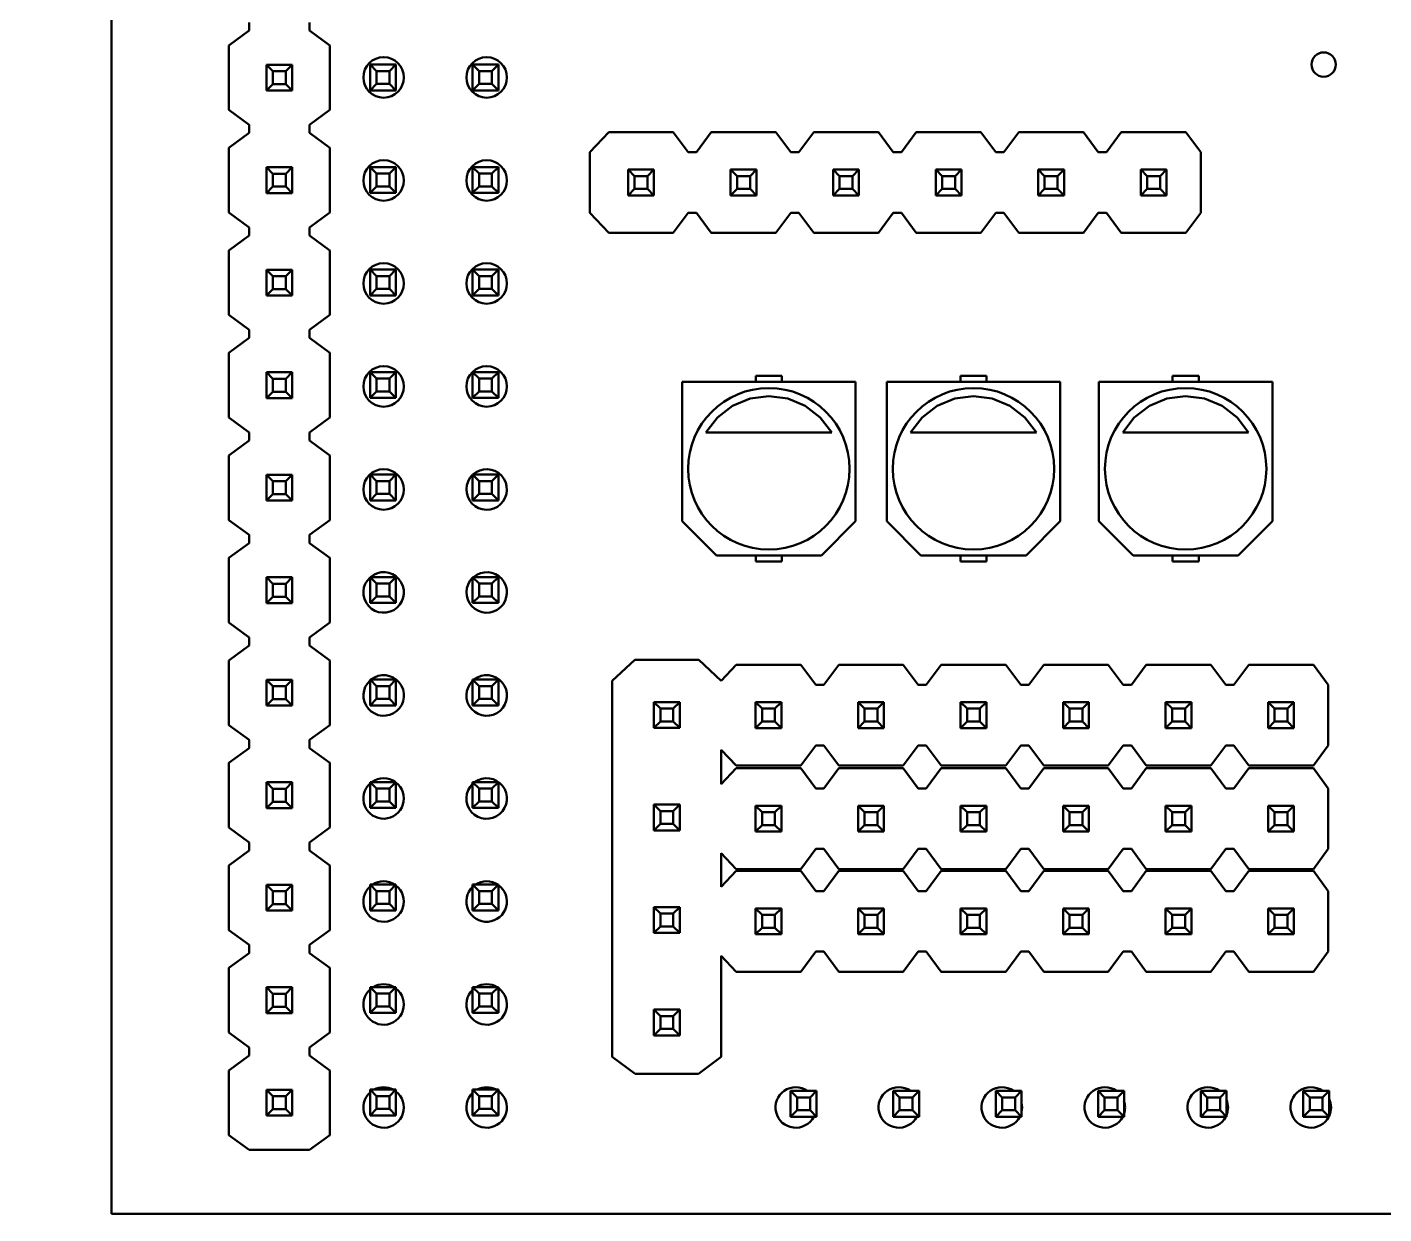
# Model space of a CAD drawing. Header units: millimetres. Extents: x 0 to 2625, y 0 to 1856.
# Drawn here: x 668.25 to 701.87, y 912.66 to 942.06 of the extents above; entities that cross this region are included whole.
import ezdxf

# ---------------------------------------------------------------- set-up
doc = ezdxf.new("R2010")
doc.units = ezdxf.units.MM
doc.header["$LTSCALE"] = 6.25
doc.layers.add('Symbol (ISO)', color=7, linetype='Continuous', lineweight=25)
doc.layers.add('Visible (ISO)', color=7, linetype='Continuous', lineweight=50)
doc.styles.add('Note Text (ISO)', font='tahoma.ttf')
doc.dimstyles.new('Default - Method 1b (ISO)$7', dxfattribs={"dimscale": 6.25, "dimtxt": 3.5, "dimasz": 2.5, "dimexe": 3.175, "dimexo": 0, "dimgap": 0.762, "dimtad": 1, "dimtoh": 1, "dimrnd": 1e-08, "dimtxsty": 'Note Text (ISO)', "dimcen": 0.09, "dimdle": 10, "dimclrd": 256, "dimclre": 256, "dimclrt": 256, "dimazin": 2, "dimtfac": 1, "dimtmove": 0, "dimatfit": 3, "dimfxl": 1, "dimtolj": 1, "dimlwd": -1, "dimlwe": -1, "dimarcsym": 0})

msp = doc.modelspace()

# ---------------------------------------------------------------- linework, layer by layer
at = {"layer": 'Visible (ISO)'}
for p, q in [((670.339, 974.42), (670.339, 912.655)), ((673.251, 941.609), (673.751, 941.979)), ((673.751, 941.979), (673.751, 942.179)), ((675.251, 941.979), (675.251, 942.179)), ((675.251, 941.979), (675.751, 941.609)), ((673.251, 940.009), (673.251, 941.609)), ((675.751, 941.609), (675.751, 940.009)), ((674.181, 941.129), (674.821, 941.129)), ((674.181, 941.129), (674.341, 940.969)), ((674.181, 940.489), (674.181, 941.129)), ((674.341, 940.969), (674.661, 940.969)), ((674.341, 940.649), (674.341, 940.969)), ((674.661, 940.969), (674.821, 941.129)), ((674.661, 940.649), (674.661, 940.969)), ((674.821, 940.489), (674.821, 941.129)), ((676.75, 941.134), (676.75, 940.494)), ((676.75, 941.134), (676.75, 941.134)), ((677.39, 941.134), (676.75, 941.134)), ((677.39, 941.134), (676.75, 941.134)), ((676.91, 940.974), (676.75, 941.134)), ((677.23, 940.974), (676.91, 940.974)), ((676.91, 940.974), (676.91, 940.654)), ((677.39, 941.134), (677.23, 940.974)), ((677.23, 940.974), (677.23, 940.654)), ((677.39, 941.134), (677.39, 940.494)), ((677.39, 941.134), (677.39, 941.134)), ((679.45, 940.974), (679.29, 941.134)), ((679.29, 941.134), (679.29, 940.494)), ((679.93, 941.134), (679.29, 941.134)), ((679.29, 941.134), (679.29, 941.134)), ((679.93, 941.134), (679.29, 941.134)), ((679.45, 940.974), (679.45, 940.654)), ((679.77, 940.974), (679.45, 940.974)), ((679.93, 941.134), (679.77, 940.974)), ((679.77, 940.974), (679.77, 940.654)), ((679.93, 941.134), (679.93, 941.134)), ((679.93, 941.134), (679.93, 940.494)), ((674.341, 940.649), (674.181, 940.489)), ((674.341, 940.649), (674.661, 940.649)), ((674.821, 940.489), (674.661, 940.649)), ((676.75, 940.494), (676.91, 940.654)), ((677.23, 940.654), (676.91, 940.654)), ((677.23, 940.654), (677.39, 940.494)), ((679.29, 940.494), (679.45, 940.654)), ((679.77, 940.654), (679.45, 940.654)), ((679.77, 940.654), (679.93, 940.494)), ((674.181, 940.489), (674.821, 940.489)), ((677.39, 940.494), (676.75, 940.494)), ((679.93, 940.494), (679.29, 940.494)), ((673.751, 939.639), (673.251, 940.009)), ((675.751, 940.009), (675.251, 939.639)), ((673.751, 939.439), (673.751, 939.639)), ((675.251, 939.439), (675.251, 939.639)), ((673.251, 939.069), (673.751, 939.439)), ((675.251, 939.439), (675.751, 939.069)), ((682.193, 938.962), (682.663, 939.462)), ((682.663, 939.462), (684.263, 939.462)), ((684.263, 939.462), (684.633, 938.962)), ((684.833, 938.962), (685.203, 939.462)), ((685.203, 939.462), (686.803, 939.462)), ((686.803, 939.462), (687.173, 938.962)), ((687.373, 938.962), (687.743, 939.462)), ((687.743, 939.462), (689.343, 939.462)), ((689.343, 939.462), (689.713, 938.962)), ((689.913, 938.962), (690.283, 939.462)), ((690.283, 939.462), (691.883, 939.462)), ((691.883, 939.462), (692.253, 938.962)), ((692.453, 938.962), (692.823, 939.462)), ((692.823, 939.462), (694.423, 939.462)), ((694.423, 939.462), (694.793, 938.962)), ((694.993, 938.962), (695.363, 939.462)), ((695.363, 939.462), (696.963, 939.462)), ((696.963, 939.462), (697.333, 938.962)), ((673.251, 937.469), (673.251, 939.069)), ((675.751, 939.069), (675.751, 937.469)), ((682.193, 938.962), (682.193, 937.462)), ((684.833, 938.962), (684.633, 938.962)), ((687.373, 938.962), (687.173, 938.962)), ((689.913, 938.962), (689.713, 938.962)), ((692.453, 938.962), (692.253, 938.962)), ((694.993, 938.962), (694.793, 938.962)), ((697.333, 938.962), (697.333, 937.462)), ((674.181, 938.589), (674.821, 938.589)), ((674.181, 937.949), (674.181, 938.589)), ((674.181, 938.589), (674.341, 938.429)), ((674.661, 938.429), (674.821, 938.589)), ((674.821, 937.949), (674.821, 938.589)), ((677.39, 938.594), (676.75, 938.594)), ((676.75, 938.594), (676.75, 938.594)), ((677.39, 938.594), (676.75, 938.594)), ((676.91, 938.434), (676.75, 938.594)), ((676.75, 938.594), (676.75, 937.954)), ((677.39, 938.594), (677.23, 938.434)), ((677.39, 938.594), (677.39, 938.594)), ((677.39, 938.594), (677.39, 937.954)), ((679.29, 938.594), (679.29, 937.954)), ((679.29, 938.594), (679.29, 938.594)), ((679.45, 938.434), (679.29, 938.594)), ((679.93, 938.594), (679.29, 938.594)), ((679.93, 938.594), (679.29, 938.594)), ((679.93, 938.594), (679.77, 938.434)), ((679.93, 938.594), (679.93, 937.954)), ((679.93, 938.594), (679.93, 938.594)), ((674.341, 938.429), (674.661, 938.429)), ((674.341, 938.109), (674.341, 938.429)), ((674.661, 938.109), (674.661, 938.429)), ((677.23, 938.434), (676.91, 938.434)), ((676.91, 938.434), (676.91, 938.114)), ((677.23, 938.434), (677.23, 938.114)), ((679.77, 938.434), (679.45, 938.434)), ((679.45, 938.434), (679.45, 938.114)), ((679.77, 938.434), (679.77, 938.114)), ((683.143, 937.892), (683.143, 938.532)), ((683.783, 938.532), (683.143, 938.532)), ((683.303, 938.372), (683.143, 938.532)), ((683.623, 938.372), (683.303, 938.372)), ((683.303, 938.052), (683.303, 938.372)), ((683.783, 938.532), (683.623, 938.372)), ((683.623, 938.052), (683.623, 938.372)), ((683.783, 937.892), (683.783, 938.532)), ((685.683, 937.892), (685.683, 938.532)), ((686.323, 938.532), (685.683, 938.532)), ((685.843, 938.372), (685.683, 938.532)), ((686.163, 938.372), (685.843, 938.372)), ((685.843, 938.052), (685.843, 938.372)), ((686.323, 938.532), (686.163, 938.372)), ((686.163, 938.052), (686.163, 938.372)), ((686.323, 937.892), (686.323, 938.532)), ((688.223, 937.892), (688.223, 938.532)), ((688.863, 938.532), (688.223, 938.532)), ((688.383, 938.372), (688.223, 938.532)), ((688.703, 938.372), (688.383, 938.372)), ((688.383, 938.052), (688.383, 938.372)), ((688.863, 938.532), (688.703, 938.372)), ((688.703, 938.052), (688.703, 938.372)), ((688.863, 937.892), (688.863, 938.532)), ((690.763, 937.892), (690.763, 938.532)), ((691.403, 938.532), (690.763, 938.532)), ((690.923, 938.372), (690.763, 938.532)), ((691.243, 938.372), (690.923, 938.372)), ((690.923, 938.052), (690.923, 938.372)), ((691.403, 938.532), (691.243, 938.372)), ((691.243, 938.052), (691.243, 938.372)), ((691.403, 937.892), (691.403, 938.532)), ((693.303, 937.892), (693.303, 938.532)), ((693.943, 938.532), (693.303, 938.532)), ((693.463, 938.372), (693.303, 938.532)), ((693.783, 938.372), (693.463, 938.372)), ((693.463, 938.052), (693.463, 938.372)), ((693.943, 938.532), (693.783, 938.372)), ((693.783, 938.052), (693.783, 938.372)), ((693.943, 937.892), (693.943, 938.532)), ((695.843, 937.892), (695.843, 938.532)), ((696.483, 938.532), (695.843, 938.532)), ((696.003, 938.372), (695.843, 938.532)), ((696.323, 938.372), (696.003, 938.372)), ((696.003, 938.052), (696.003, 938.372)), ((696.483, 938.532), (696.323, 938.372)), ((696.323, 938.052), (696.323, 938.372)), ((696.483, 937.892), (696.483, 938.532)), ((674.341, 938.109), (674.181, 937.949)), ((674.181, 937.949), (674.821, 937.949)), ((674.341, 938.109), (674.661, 938.109)), ((674.821, 937.949), (674.661, 938.109)), ((676.75, 937.954), (676.91, 938.114)), ((677.39, 937.954), (676.75, 937.954)), ((677.23, 938.114), (676.91, 938.114)), ((677.23, 938.114), (677.39, 937.954)), ((679.29, 937.954), (679.45, 938.114)), ((679.93, 937.954), (679.29, 937.954)), ((679.77, 938.114), (679.45, 938.114)), ((679.77, 938.114), (679.93, 937.954)), ((683.143, 937.892), (683.303, 938.052)), ((683.783, 937.892), (683.143, 937.892)), ((683.623, 938.052), (683.303, 938.052)), ((683.623, 938.052), (683.783, 937.892)), ((685.683, 937.892), (685.843, 938.052)), ((686.323, 937.892), (685.683, 937.892)), ((686.163, 938.052), (685.843, 938.052)), ((686.163, 938.052), (686.323, 937.892)), ((688.223, 937.892), (688.383, 938.052)), ((688.863, 937.892), (688.223, 937.892)), ((688.703, 938.052), (688.383, 938.052)), ((688.703, 938.052), (688.863, 937.892)), ((690.763, 937.892), (690.923, 938.052)), ((691.403, 937.892), (690.763, 937.892)), ((691.243, 938.052), (690.923, 938.052)), ((691.243, 938.052), (691.403, 937.892)), ((693.303, 937.892), (693.463, 938.052)), ((693.943, 937.892), (693.303, 937.892)), ((693.783, 938.052), (693.463, 938.052)), ((693.783, 938.052), (693.943, 937.892)), ((695.843, 937.892), (696.003, 938.052)), ((696.483, 937.892), (695.843, 937.892)), ((696.323, 938.052), (696.003, 938.052)), ((696.323, 938.052), (696.483, 937.892)), ((673.751, 937.099), (673.251, 937.469)), ((675.751, 937.469), (675.251, 937.099)), ((682.193, 937.462), (682.663, 936.962)), ((684.263, 936.962), (684.633, 937.462)), ((684.833, 937.462), (684.633, 937.462)), ((685.203, 936.962), (684.833, 937.462)), ((687.173, 937.462), (686.803, 936.962)), ((687.373, 937.462), (687.173, 937.462)), ((687.743, 936.962), (687.373, 937.462)), ((689.713, 937.462), (689.343, 936.962)), ((689.913, 937.462), (689.713, 937.462)), ((690.283, 936.962), (689.913, 937.462)), ((692.253, 937.462), (691.883, 936.962)), ((692.453, 937.462), (692.253, 937.462)), ((692.823, 936.962), (692.453, 937.462)), ((694.793, 937.462), (694.423, 936.962)), ((694.993, 937.462), (694.793, 937.462)), ((695.363, 936.962), (694.993, 937.462)), ((697.333, 937.462), (696.963, 936.962)), ((673.251, 936.529), (673.751, 936.899)), ((673.751, 936.899), (673.751, 937.099)), ((675.251, 936.899), (675.251, 937.099)), ((675.251, 936.899), (675.751, 936.529)), ((682.663, 936.962), (684.263, 936.962)), ((686.803, 936.962), (685.203, 936.962)), ((689.343, 936.962), (687.743, 936.962)), ((691.883, 936.962), (690.283, 936.962)), ((694.423, 936.962), (692.823, 936.962)), ((696.963, 936.962), (695.363, 936.962)), ((673.251, 934.929), (673.251, 936.529)), ((675.751, 936.529), (675.751, 934.929)), ((674.181, 936.049), (674.821, 936.049)), ((674.181, 936.049), (674.341, 935.889)), ((674.181, 935.409), (674.181, 936.049)), ((674.341, 935.889), (674.661, 935.889)), ((674.341, 935.569), (674.341, 935.889)), ((674.661, 935.889), (674.821, 936.049)), ((674.661, 935.569), (674.661, 935.889)), ((674.821, 935.409), (674.821, 936.049)), ((677.39, 936.054), (676.75, 936.054)), ((676.91, 935.894), (676.75, 936.054)), ((676.75, 936.054), (676.75, 935.414)), ((677.39, 936.054), (676.75, 936.054)), ((676.75, 936.054), (676.75, 936.054)), ((677.23, 935.894), (676.91, 935.894)), ((676.91, 935.894), (676.91, 935.574)), ((677.39, 936.054), (677.23, 935.894)), ((677.23, 935.894), (677.23, 935.574)), ((677.39, 936.054), (677.39, 935.414)), ((677.39, 936.054), (677.39, 936.054)), ((679.93, 936.054), (679.29, 936.054)), ((679.45, 935.894), (679.29, 936.054)), ((679.29, 936.054), (679.29, 935.414)), ((679.29, 936.054), (679.29, 936.054)), ((679.93, 936.054), (679.29, 936.054)), ((679.77, 935.894), (679.45, 935.894)), ((679.45, 935.894), (679.45, 935.574)), ((679.93, 936.054), (679.77, 935.894)), ((679.77, 935.894), (679.77, 935.574)), ((679.93, 936.054), (679.93, 936.054)), ((679.93, 936.054), (679.93, 935.414)), ((674.341, 935.569), (674.181, 935.409)), ((674.341, 935.569), (674.661, 935.569)), ((674.821, 935.409), (674.661, 935.569)), ((676.75, 935.414), (676.91, 935.574)), ((677.23, 935.574), (676.91, 935.574)), ((677.23, 935.574), (677.39, 935.414)), ((679.29, 935.414), (679.45, 935.574)), ((679.77, 935.574), (679.45, 935.574)), ((679.77, 935.574), (679.93, 935.414)), ((674.181, 935.409), (674.821, 935.409)), ((677.39, 935.414), (676.75, 935.414)), ((679.93, 935.414), (679.29, 935.414)), ((673.751, 934.559), (673.251, 934.929)), ((675.751, 934.929), (675.251, 934.559)), ((673.751, 934.359), (673.751, 934.559)), ((675.251, 934.359), (675.251, 934.559)), ((673.251, 933.989), (673.751, 934.359)), ((675.251, 934.359), (675.751, 933.989)), ((673.251, 932.389), (673.251, 933.989)), ((675.751, 933.989), (675.751, 932.389)), ((674.181, 932.869), (674.181, 933.509)), ((674.181, 933.509), (674.821, 933.509)), ((674.181, 933.509), (674.341, 933.349)), ((674.661, 933.349), (674.821, 933.509)), ((674.821, 932.869), (674.821, 933.509)), ((677.39, 933.514), (676.75, 933.514)), ((676.91, 933.354), (676.75, 933.514)), ((676.75, 933.514), (676.75, 932.874)), ((677.39, 933.514), (676.75, 933.514)), ((676.75, 933.514), (676.75, 933.514)), ((677.39, 933.514), (677.23, 933.354)), ((677.39, 933.514), (677.39, 933.514)), ((677.39, 933.514), (677.39, 932.874)), ((679.45, 933.354), (679.29, 933.514)), ((679.29, 933.514), (679.29, 932.874)), ((679.93, 933.514), (679.29, 933.514)), ((679.29, 933.514), (679.29, 933.514)), ((679.93, 933.514), (679.29, 933.514)), ((679.93, 933.514), (679.77, 933.354)), ((679.93, 933.514), (679.93, 933.514)), ((679.93, 933.514), (679.93, 932.874)), ((674.341, 933.349), (674.661, 933.349)), ((674.341, 933.029), (674.341, 933.349)), ((674.661, 933.029), (674.661, 933.349)), ((677.23, 933.354), (676.91, 933.354)), ((676.91, 933.354), (676.91, 933.034)), ((677.23, 933.354), (677.23, 933.034)), ((679.45, 933.354), (679.45, 933.034)), ((679.77, 933.354), (679.45, 933.354)), ((679.77, 933.354), (679.77, 933.034)), ((684.48, 933.269), (688.78, 933.269)), ((684.48, 929.817), (684.48, 933.269)), ((686.305, 933.419), (686.305, 933.269)), ((686.955, 933.419), (686.305, 933.419)), ((686.955, 933.269), (686.955, 933.419)), ((688.78, 933.269), (688.78, 929.817)), ((689.55, 933.269), (693.85, 933.269)), ((689.55, 929.817), (689.55, 933.269)), ((691.375, 933.419), (691.375, 933.269)), ((692.025, 933.419), (691.375, 933.419)), ((692.025, 933.269), (692.025, 933.419)), ((693.85, 933.269), (693.85, 929.817)), ((694.807, 929.817), (694.807, 933.269)), ((694.807, 933.269), (699.108, 933.269)), ((696.633, 933.419), (696.633, 933.269)), ((697.283, 933.419), (696.633, 933.419)), ((697.283, 933.269), (697.283, 933.419)), ((699.108, 933.269), (699.108, 929.817)), ((674.341, 933.029), (674.181, 932.869)), ((674.181, 932.869), (674.821, 932.869)), ((674.341, 933.029), (674.661, 933.029)), ((674.821, 932.869), (674.661, 933.029)), ((676.75, 932.874), (676.91, 933.034)), ((677.39, 932.874), (676.75, 932.874)), ((677.23, 933.034), (676.91, 933.034)), ((677.23, 933.034), (677.39, 932.874)), ((679.29, 932.874), (679.45, 933.034)), ((679.93, 932.874), (679.29, 932.874)), ((679.77, 933.034), (679.45, 933.034)), ((679.77, 933.034), (679.93, 932.874)), ((685.73, 932.677), (686.164, 932.857)), ((686.164, 932.857), (686.63, 932.919)), ((686.63, 932.919), (687.096, 932.857)), ((687.096, 932.857), (687.53, 932.677)), ((690.8, 932.677), (691.235, 932.857)), ((691.235, 932.857), (691.7, 932.919)), ((691.7, 932.919), (692.166, 932.857)), ((692.166, 932.857), (692.6, 932.677)), ((696.058, 932.677), (696.492, 932.857)), ((696.492, 932.857), (696.957, 932.919)), ((696.957, 932.919), (697.423, 932.857)), ((697.423, 932.857), (697.858, 932.677)), ((685.357, 932.391), (685.73, 932.677)), ((687.53, 932.677), (687.903, 932.391)), ((690.428, 932.391), (690.8, 932.677)), ((692.6, 932.677), (692.973, 932.391)), ((695.685, 932.391), (696.058, 932.677)), ((697.858, 932.677), (698.23, 932.391)), ((673.751, 932.019), (673.251, 932.389)), ((675.751, 932.389), (675.251, 932.019)), ((685.071, 932.019), (685.357, 932.391)), ((687.903, 932.391), (688.189, 932.019)), ((690.142, 932.019), (690.428, 932.391)), ((692.973, 932.391), (693.259, 932.019)), ((695.399, 932.019), (695.685, 932.391)), ((698.23, 932.391), (698.516, 932.019)), ((673.751, 931.819), (673.751, 932.019)), ((675.251, 931.819), (675.251, 932.019)), ((688.189, 932.019), (685.071, 932.019)), ((693.259, 932.019), (690.142, 932.019)), ((698.516, 932.019), (695.399, 932.019)), ((673.251, 931.449), (673.751, 931.819)), ((675.251, 931.819), (675.751, 931.449)), ((673.251, 929.849), (673.251, 931.449)), ((675.751, 931.449), (675.751, 929.849)), ((674.181, 930.969), (674.341, 930.809)), ((674.181, 930.329), (674.181, 930.969)), ((674.181, 930.969), (674.821, 930.969)), ((674.661, 930.809), (674.821, 930.969)), ((674.821, 930.329), (674.821, 930.969)), ((677.39, 930.974), (676.75, 930.974)), ((676.75, 930.974), (676.75, 930.974)), ((677.39, 930.974), (676.75, 930.974)), ((676.91, 930.814), (676.75, 930.974)), ((676.75, 930.974), (676.75, 930.334)), ((677.39, 930.974), (677.23, 930.814)), ((677.39, 930.974), (677.39, 930.974)), ((677.39, 930.974), (677.39, 930.334)), ((679.93, 930.974), (679.29, 930.974)), ((679.45, 930.814), (679.29, 930.974)), ((679.29, 930.974), (679.29, 930.334)), ((679.29, 930.974), (679.29, 930.974)), ((679.93, 930.974), (679.29, 930.974)), ((679.93, 930.974), (679.77, 930.814)), ((679.93, 930.974), (679.93, 930.334)), ((679.93, 930.974), (679.93, 930.974)), ((674.341, 930.489), (674.181, 930.329)), ((674.341, 930.489), (674.341, 930.809)), ((674.341, 930.809), (674.661, 930.809)), ((674.341, 930.489), (674.661, 930.489)), ((674.661, 930.489), (674.661, 930.809)), ((674.821, 930.329), (674.661, 930.489)), ((676.75, 930.334), (676.91, 930.494)), ((677.23, 930.814), (676.91, 930.814)), ((676.91, 930.814), (676.91, 930.494)), ((677.23, 930.494), (676.91, 930.494)), ((677.23, 930.814), (677.23, 930.494)), ((677.23, 930.494), (677.39, 930.334)), ((679.29, 930.334), (679.45, 930.494)), ((679.45, 930.814), (679.45, 930.494)), ((679.77, 930.814), (679.45, 930.814)), ((679.77, 930.494), (679.45, 930.494)), ((679.77, 930.814), (679.77, 930.494)), ((679.77, 930.494), (679.93, 930.334)), ((674.181, 930.329), (674.821, 930.329)), ((677.39, 930.334), (676.75, 930.334)), ((679.93, 930.334), (679.29, 930.334)), ((673.751, 929.479), (673.251, 929.849)), ((675.751, 929.849), (675.251, 929.479)), ((685.329, 928.969), (684.48, 929.817)), ((688.78, 929.817), (687.932, 928.969)), ((690.399, 928.969), (689.55, 929.817)), ((693.85, 929.817), (693.002, 928.969)), ((695.656, 928.969), (694.807, 929.817)), ((699.108, 929.817), (698.259, 928.969)), ((673.751, 929.279), (673.751, 929.479)), ((675.251, 929.279), (675.251, 929.479)), ((673.251, 928.909), (673.751, 929.279)), ((675.251, 929.279), (675.751, 928.909)), ((673.251, 927.309), (673.251, 928.909)), ((675.751, 928.909), (675.751, 927.309)), ((687.932, 928.969), (685.329, 928.969)), ((686.305, 928.969), (686.305, 928.819)), ((686.305, 928.819), (686.955, 928.819)), ((686.955, 928.819), (686.955, 928.969)), ((693.002, 928.969), (690.399, 928.969)), ((691.375, 928.969), (691.375, 928.819)), ((691.375, 928.819), (692.025, 928.819)), ((692.025, 928.819), (692.025, 928.969)), ((698.259, 928.969), (695.656, 928.969)), ((696.633, 928.969), (696.633, 928.819)), ((696.633, 928.819), (697.283, 928.819)), ((697.283, 928.819), (697.283, 928.969)), ((674.181, 928.429), (674.821, 928.429)), ((674.181, 927.789), (674.181, 928.429)), ((674.181, 928.429), (674.341, 928.269)), ((674.341, 928.269), (674.661, 928.269)), ((674.341, 927.949), (674.341, 928.269)), ((674.661, 928.269), (674.821, 928.429)), ((674.661, 927.949), (674.661, 928.269)), ((674.821, 927.789), (674.821, 928.429)), ((677.39, 928.434), (676.75, 928.434)), ((676.91, 928.274), (676.75, 928.434)), ((677.39, 928.434), (676.75, 928.434)), ((676.75, 928.434), (676.75, 928.434)), ((676.75, 928.434), (676.75, 927.794)), ((677.23, 928.274), (676.91, 928.274)), ((676.91, 928.274), (676.91, 927.954)), ((677.39, 928.434), (677.23, 928.274)), ((677.23, 928.274), (677.23, 927.954)), ((677.39, 928.434), (677.39, 928.434)), ((677.39, 928.434), (677.39, 927.794)), ((679.93, 928.434), (679.29, 928.434)), ((679.45, 928.274), (679.29, 928.434)), ((679.29, 928.434), (679.29, 927.794)), ((679.93, 928.434), (679.29, 928.434)), ((679.29, 928.434), (679.29, 928.434)), ((679.77, 928.274), (679.45, 928.274)), ((679.45, 928.274), (679.45, 927.954)), ((679.93, 928.434), (679.77, 928.274)), ((679.77, 928.274), (679.77, 927.954)), ((679.93, 928.434), (679.93, 927.794)), ((679.93, 928.434), (679.93, 928.434)), ((674.341, 927.949), (674.181, 927.789)), ((674.341, 927.949), (674.661, 927.949)), ((674.821, 927.789), (674.661, 927.949)), ((676.75, 927.794), (676.91, 927.954)), ((677.39, 927.794), (676.75, 927.794)), ((677.23, 927.954), (676.91, 927.954)), ((677.23, 927.954), (677.39, 927.794)), ((679.29, 927.794), (679.45, 927.954)), ((679.93, 927.794), (679.29, 927.794)), ((679.77, 927.954), (679.45, 927.954)), ((679.77, 927.954), (679.93, 927.794)), ((674.181, 927.789), (674.821, 927.789)), ((673.751, 926.939), (673.251, 927.309)), ((675.751, 927.309), (675.251, 926.939)), ((673.751, 926.739), (673.751, 926.939)), ((675.251, 926.739), (675.251, 926.939)), ((673.251, 926.369), (673.751, 926.739)), ((675.251, 926.739), (675.751, 926.369)), ((673.251, 924.769), (673.251, 926.369)), ((675.751, 926.369), (675.751, 924.769)), ((683.312, 926.388), (682.751, 925.861)), ((684.891, 926.388), (683.312, 926.388)), ((684.891, 926.388), (685.447, 925.865)), ((685.447, 925.865), (685.821, 926.264)), ((685.821, 926.264), (687.421, 926.264)), ((687.421, 926.264), (687.791, 925.764)), ((687.991, 925.764), (688.361, 926.264)), ((688.361, 926.264), (689.961, 926.264)), ((689.961, 926.264), (690.331, 925.764)), ((690.531, 925.764), (690.901, 926.264)), ((690.901, 926.264), (692.501, 926.264)), ((692.501, 926.264), (692.871, 925.764)), ((693.071, 925.764), (693.441, 926.264)), ((693.441, 926.264), (695.041, 926.264)), ((695.041, 926.264), (695.411, 925.764)), ((695.611, 925.764), (695.981, 926.264)), ((695.981, 926.264), (697.581, 926.264)), ((697.581, 926.264), (697.951, 925.764)), ((698.151, 925.764), (698.521, 926.264)), ((698.521, 926.264), (700.121, 926.264)), ((700.121, 926.264), (700.491, 925.764)), ((674.181, 925.889), (674.821, 925.889)), ((674.181, 925.249), (674.181, 925.889)), ((674.181, 925.889), (674.341, 925.729)), ((674.661, 925.729), (674.821, 925.889)), ((674.821, 925.249), (674.821, 925.889)), ((677.39, 925.894), (676.75, 925.894)), ((676.91, 925.734), (676.75, 925.894)), ((676.75, 925.894), (676.75, 925.254)), ((677.39, 925.894), (676.75, 925.894)), ((676.75, 925.894), (676.75, 925.894)), ((677.39, 925.894), (677.23, 925.734)), ((677.39, 925.894), (677.39, 925.254)), ((677.39, 925.894), (677.39, 925.894)), ((679.93, 925.894), (679.29, 925.894)), ((679.29, 925.894), (679.29, 925.894)), ((679.93, 925.894), (679.29, 925.894)), ((679.45, 925.734), (679.29, 925.894)), ((679.29, 925.894), (679.29, 925.254)), ((679.93, 925.894), (679.77, 925.734)), ((679.93, 925.894), (679.93, 925.894)), ((679.93, 925.894), (679.93, 925.254)), ((682.751, 916.547), (682.751, 925.861)), ((674.341, 925.729), (674.661, 925.729)), ((674.341, 925.409), (674.341, 925.729)), ((674.661, 925.409), (674.661, 925.729)), ((676.91, 925.734), (676.91, 925.414)), ((677.23, 925.734), (676.91, 925.734)), ((677.23, 925.734), (677.23, 925.414)), ((679.45, 925.734), (679.45, 925.414)), ((679.77, 925.734), (679.45, 925.734)), ((679.77, 925.734), (679.77, 925.414)), ((687.991, 925.764), (687.791, 925.764)), ((690.531, 925.764), (690.331, 925.764)), ((693.071, 925.764), (692.871, 925.764)), ((695.611, 925.764), (695.411, 925.764)), ((698.151, 925.764), (697.951, 925.764)), ((700.491, 925.764), (700.491, 924.264)), ((674.341, 925.409), (674.181, 925.249)), ((674.181, 925.249), (674.821, 925.249)), ((674.341, 925.409), (674.661, 925.409)), ((674.821, 925.249), (674.661, 925.409)), ((676.75, 925.254), (676.91, 925.414)), ((677.39, 925.254), (676.75, 925.254)), ((677.23, 925.414), (676.91, 925.414)), ((677.23, 925.414), (677.39, 925.254)), ((679.29, 925.254), (679.45, 925.414)), ((679.93, 925.254), (679.29, 925.254)), ((679.77, 925.414), (679.45, 925.414)), ((679.77, 925.414), (679.93, 925.254)), ((683.781, 925.338), (683.941, 925.178)), ((683.781, 924.698), (683.781, 925.338)), ((683.781, 925.338), (684.421, 925.338)), ((683.941, 924.858), (683.941, 925.178)), ((683.941, 925.178), (684.261, 925.178)), ((684.261, 925.178), (684.421, 925.338)), ((684.261, 924.858), (684.261, 925.178)), ((684.421, 924.698), (684.421, 925.338)), ((686.301, 924.694), (686.301, 925.334)), ((686.941, 925.334), (686.301, 925.334)), ((686.461, 925.174), (686.301, 925.334)), ((686.781, 925.174), (686.461, 925.174)), ((686.461, 924.854), (686.461, 925.174)), ((686.941, 925.334), (686.781, 925.174)), ((686.781, 924.854), (686.781, 925.174)), ((686.941, 924.694), (686.941, 925.334)), ((688.841, 924.694), (688.841, 925.334)), ((689.481, 925.334), (688.841, 925.334)), ((689.001, 925.174), (688.841, 925.334)), ((689.321, 925.174), (689.001, 925.174)), ((689.001, 924.854), (689.001, 925.174)), ((689.481, 925.334), (689.321, 925.174)), ((689.321, 924.854), (689.321, 925.174)), ((689.481, 924.694), (689.481, 925.334)), ((691.381, 924.694), (691.381, 925.334)), ((692.021, 925.334), (691.381, 925.334)), ((691.541, 925.174), (691.381, 925.334)), ((691.861, 925.174), (691.541, 925.174)), ((691.541, 924.854), (691.541, 925.174)), ((692.021, 925.334), (691.861, 925.174)), ((691.861, 924.854), (691.861, 925.174)), ((692.021, 924.694), (692.021, 925.334)), ((693.921, 924.694), (693.921, 925.334)), ((694.561, 925.334), (693.921, 925.334)), ((694.081, 925.174), (693.921, 925.334)), ((694.401, 925.174), (694.081, 925.174)), ((694.081, 924.854), (694.081, 925.174)), ((694.561, 925.334), (694.401, 925.174)), ((694.401, 924.854), (694.401, 925.174)), ((694.561, 924.694), (694.561, 925.334)), ((696.461, 924.694), (696.461, 925.334)), ((697.101, 925.334), (696.461, 925.334)), ((696.621, 925.174), (696.461, 925.334)), ((696.941, 925.174), (696.621, 925.174)), ((696.621, 924.854), (696.621, 925.174)), ((697.101, 925.334), (696.941, 925.174)), ((696.941, 924.854), (696.941, 925.174)), ((697.101, 924.694), (697.101, 925.334)), ((699.001, 924.694), (699.001, 925.334)), ((699.641, 925.334), (699.001, 925.334)), ((699.161, 925.174), (699.001, 925.334)), ((699.481, 925.174), (699.161, 925.174)), ((699.161, 924.854), (699.161, 925.174)), ((699.641, 925.334), (699.481, 925.174)), ((699.481, 924.854), (699.481, 925.174)), ((699.641, 924.694), (699.641, 925.334)), ((673.751, 924.399), (673.251, 924.769)), ((675.751, 924.769), (675.251, 924.399)), ((683.941, 924.858), (683.781, 924.698)), ((683.941, 924.858), (684.261, 924.858)), ((684.421, 924.698), (684.261, 924.858)), ((686.301, 924.694), (686.461, 924.854)), ((686.781, 924.854), (686.461, 924.854)), ((686.781, 924.854), (686.941, 924.694)), ((688.841, 924.694), (689.001, 924.854)), ((689.321, 924.854), (689.001, 924.854)), ((689.321, 924.854), (689.481, 924.694)), ((691.381, 924.694), (691.541, 924.854)), ((691.861, 924.854), (691.541, 924.854)), ((691.861, 924.854), (692.021, 924.694)), ((693.921, 924.694), (694.081, 924.854)), ((694.401, 924.854), (694.081, 924.854)), ((694.401, 924.854), (694.561, 924.694)), ((696.461, 924.694), (696.621, 924.854)), ((696.941, 924.854), (696.621, 924.854)), ((696.941, 924.854), (697.101, 924.694)), ((699.001, 924.694), (699.161, 924.854)), ((699.481, 924.854), (699.161, 924.854)), ((699.481, 924.854), (699.641, 924.694)), ((683.781, 924.698), (684.421, 924.698)), ((686.941, 924.694), (686.301, 924.694)), ((689.481, 924.694), (688.841, 924.694)), ((692.021, 924.694), (691.381, 924.694)), ((694.561, 924.694), (693.921, 924.694)), ((697.101, 924.694), (696.461, 924.694)), ((699.641, 924.694), (699.001, 924.694)), ((673.251, 923.829), (673.751, 924.199)), ((673.751, 924.199), (673.751, 924.399)), ((675.251, 924.199), (675.251, 924.399)), ((675.251, 924.199), (675.751, 923.829)), ((685.451, 924.158), (685.821, 923.764)), ((685.451, 924.158), (685.451, 923.304)), ((687.421, 923.764), (687.791, 924.264)), ((687.991, 924.264), (687.791, 924.264)), ((688.361, 923.764), (687.991, 924.264)), ((690.331, 924.264), (689.961, 923.764)), ((690.531, 924.264), (690.331, 924.264)), ((690.901, 923.764), (690.531, 924.264)), ((692.871, 924.264), (692.501, 923.764)), ((693.071, 924.264), (692.871, 924.264)), ((693.441, 923.764), (693.071, 924.264)), ((695.411, 924.264), (695.041, 923.764)), ((695.611, 924.264), (695.411, 924.264)), ((695.981, 923.764), (695.611, 924.264)), ((697.951, 924.264), (697.581, 923.764)), ((698.151, 924.264), (697.951, 924.264)), ((698.521, 923.764), (698.151, 924.264)), ((700.491, 924.264), (700.121, 923.764)), ((673.251, 922.229), (673.251, 923.829)), ((675.751, 923.829), (675.751, 922.229)), ((685.821, 923.764), (687.421, 923.764)), ((689.961, 923.764), (688.361, 923.764)), ((692.501, 923.764), (690.901, 923.764)), ((695.041, 923.764), (693.441, 923.764)), ((697.581, 923.764), (695.981, 923.764)), ((700.121, 923.764), (698.521, 923.764)), ((685.451, 923.304), (685.821, 923.697)), ((685.821, 923.697), (687.421, 923.697)), ((687.421, 923.697), (687.791, 923.197)), ((687.991, 923.197), (688.361, 923.697)), ((688.361, 923.697), (689.961, 923.697)), ((689.961, 923.697), (690.331, 923.197)), ((690.531, 923.197), (690.901, 923.697)), ((690.901, 923.697), (692.501, 923.697)), ((692.501, 923.697), (692.871, 923.197)), ((693.071, 923.197), (693.441, 923.697)), ((693.441, 923.697), (695.041, 923.697)), ((695.041, 923.697), (695.411, 923.197)), ((695.611, 923.197), (695.981, 923.697)), ((695.981, 923.697), (697.581, 923.697)), ((697.581, 923.697), (697.951, 923.197)), ((698.151, 923.197), (698.521, 923.697)), ((698.521, 923.697), (700.121, 923.697)), ((700.121, 923.697), (700.491, 923.197)), ((674.181, 923.349), (674.821, 923.349)), ((674.181, 922.709), (674.181, 923.349)), ((674.181, 923.349), (674.341, 923.189)), ((674.341, 923.189), (674.661, 923.189)), ((674.341, 922.869), (674.341, 923.189)), ((674.661, 923.189), (674.821, 923.349)), ((674.661, 922.869), (674.661, 923.189)), ((674.821, 922.709), (674.821, 923.349)), ((677.39, 923.354), (676.75, 923.354)), ((676.91, 923.194), (676.75, 923.354)), ((676.75, 923.354), (676.75, 922.714)), ((676.75, 923.354), (676.75, 923.354)), ((677.39, 923.354), (676.75, 923.354)), ((677.23, 923.194), (676.91, 923.194)), ((676.91, 923.194), (676.91, 922.874)), ((677.39, 923.354), (677.23, 923.194)), ((677.23, 923.194), (677.23, 922.874)), ((677.39, 923.354), (677.39, 923.354)), ((677.39, 923.354), (677.39, 922.714)), ((679.45, 923.194), (679.29, 923.354)), ((679.29, 923.354), (679.29, 922.714)), ((679.93, 923.354), (679.29, 923.354)), ((679.29, 923.354), (679.29, 923.354)), ((679.93, 923.354), (679.29, 923.354)), ((679.45, 923.194), (679.45, 922.874)), ((679.77, 923.194), (679.45, 923.194)), ((679.93, 923.354), (679.77, 923.194)), ((679.77, 923.194), (679.77, 922.874)), ((679.93, 923.354), (679.93, 922.714)), ((679.93, 923.354), (679.93, 923.354)), ((687.991, 923.197), (687.791, 923.197)), ((690.531, 923.197), (690.331, 923.197)), ((693.071, 923.197), (692.871, 923.197)), ((695.611, 923.197), (695.411, 923.197)), ((698.151, 923.197), (697.951, 923.197)), ((700.491, 923.197), (700.491, 921.697)), ((674.341, 922.869), (674.181, 922.709)), ((674.341, 922.869), (674.661, 922.869)), ((674.821, 922.709), (674.661, 922.869)), ((676.75, 922.714), (676.91, 922.874)), ((677.23, 922.874), (676.91, 922.874)), ((677.23, 922.874), (677.39, 922.714)), ((679.29, 922.714), (679.45, 922.874)), ((679.77, 922.874), (679.45, 922.874)), ((679.77, 922.874), (679.93, 922.714)), ((683.781, 922.158), (683.781, 922.798)), ((683.781, 922.798), (684.421, 922.798)), ((683.781, 922.798), (683.941, 922.638)), ((684.261, 922.638), (684.421, 922.798)), ((684.421, 922.158), (684.421, 922.798)), ((686.301, 922.127), (686.301, 922.767)), ((686.941, 922.767), (686.301, 922.767)), ((686.461, 922.607), (686.301, 922.767)), ((686.941, 922.767), (686.781, 922.607)), ((686.941, 922.127), (686.941, 922.767)), ((688.841, 922.127), (688.841, 922.767)), ((689.481, 922.767), (688.841, 922.767)), ((689.001, 922.607), (688.841, 922.767)), ((689.481, 922.767), (689.321, 922.607)), ((689.481, 922.127), (689.481, 922.767)), ((691.381, 922.127), (691.381, 922.767)), ((692.021, 922.767), (691.381, 922.767)), ((691.541, 922.607), (691.381, 922.767)), ((692.021, 922.767), (691.861, 922.607)), ((692.021, 922.127), (692.021, 922.767)), ((693.921, 922.127), (693.921, 922.767)), ((694.561, 922.767), (693.921, 922.767)), ((694.081, 922.607), (693.921, 922.767)), ((694.561, 922.767), (694.401, 922.607)), ((694.561, 922.127), (694.561, 922.767)), ((696.461, 922.127), (696.461, 922.767)), ((697.101, 922.767), (696.461, 922.767)), ((696.621, 922.607), (696.461, 922.767)), ((697.101, 922.767), (696.941, 922.607)), ((697.101, 922.127), (697.101, 922.767)), ((699.001, 922.127), (699.001, 922.767)), ((699.641, 922.767), (699.001, 922.767)), ((699.161, 922.607), (699.001, 922.767)), ((699.641, 922.767), (699.481, 922.607)), ((699.641, 922.127), (699.641, 922.767)), ((674.181, 922.709), (674.821, 922.709)), ((677.39, 922.714), (676.75, 922.714)), ((679.93, 922.714), (679.29, 922.714)), ((683.941, 922.638), (684.261, 922.638)), ((683.941, 922.318), (683.941, 922.638)), ((684.261, 922.318), (684.261, 922.638)), ((686.781, 922.607), (686.461, 922.607)), ((686.461, 922.287), (686.461, 922.607)), ((686.781, 922.287), (686.781, 922.607)), ((689.321, 922.607), (689.001, 922.607)), ((689.001, 922.287), (689.001, 922.607)), ((689.321, 922.287), (689.321, 922.607)), ((691.861, 922.607), (691.541, 922.607)), ((691.541, 922.287), (691.541, 922.607)), ((691.861, 922.287), (691.861, 922.607)), ((694.401, 922.607), (694.081, 922.607)), ((694.081, 922.287), (694.081, 922.607)), ((694.401, 922.287), (694.401, 922.607)), ((696.941, 922.607), (696.621, 922.607)), ((696.621, 922.287), (696.621, 922.607)), ((696.941, 922.287), (696.941, 922.607)), ((699.481, 922.607), (699.161, 922.607)), ((699.161, 922.287), (699.161, 922.607)), ((699.481, 922.287), (699.481, 922.607)), ((673.751, 921.859), (673.251, 922.229)), ((675.751, 922.229), (675.251, 921.859)), ((683.941, 922.318), (683.781, 922.158)), ((683.781, 922.158), (684.421, 922.158)), ((683.941, 922.318), (684.261, 922.318)), ((684.421, 922.158), (684.261, 922.318)), ((686.301, 922.127), (686.461, 922.287)), ((686.941, 922.127), (686.301, 922.127)), ((686.781, 922.287), (686.461, 922.287)), ((686.781, 922.287), (686.941, 922.127)), ((688.841, 922.127), (689.001, 922.287)), ((689.481, 922.127), (688.841, 922.127)), ((689.321, 922.287), (689.001, 922.287)), ((689.321, 922.287), (689.481, 922.127)), ((691.381, 922.127), (691.541, 922.287)), ((692.021, 922.127), (691.381, 922.127)), ((691.861, 922.287), (691.541, 922.287)), ((691.861, 922.287), (692.021, 922.127)), ((693.921, 922.127), (694.081, 922.287)), ((694.561, 922.127), (693.921, 922.127)), ((694.401, 922.287), (694.081, 922.287)), ((694.401, 922.287), (694.561, 922.127)), ((696.461, 922.127), (696.621, 922.287)), ((697.101, 922.127), (696.461, 922.127)), ((696.941, 922.287), (696.621, 922.287)), ((696.941, 922.287), (697.101, 922.127)), ((699.001, 922.127), (699.161, 922.287)), ((699.641, 922.127), (699.001, 922.127)), ((699.481, 922.287), (699.161, 922.287)), ((699.481, 922.287), (699.641, 922.127)), ((673.751, 921.659), (673.751, 921.859)), ((675.251, 921.659), (675.251, 921.859)), ((673.251, 921.289), (673.751, 921.659)), ((675.251, 921.659), (675.751, 921.289)), ((685.451, 921.591), (685.821, 921.197)), ((685.451, 921.591), (685.451, 920.759)), ((687.421, 921.197), (687.791, 921.697)), ((687.991, 921.697), (687.791, 921.697)), ((688.361, 921.197), (687.991, 921.697)), ((690.331, 921.697), (689.961, 921.197)), ((690.531, 921.697), (690.331, 921.697)), ((690.901, 921.197), (690.531, 921.697)), ((692.871, 921.697), (692.501, 921.197)), ((693.071, 921.697), (692.871, 921.697)), ((693.441, 921.197), (693.071, 921.697)), ((695.411, 921.697), (695.041, 921.197)), ((695.611, 921.697), (695.411, 921.697)), ((695.981, 921.197), (695.611, 921.697)), ((697.951, 921.697), (697.581, 921.197)), ((698.151, 921.697), (697.951, 921.697)), ((698.521, 921.197), (698.151, 921.697)), ((700.491, 921.697), (700.121, 921.197)), ((673.251, 919.689), (673.251, 921.289)), ((675.751, 921.289), (675.751, 919.689)), ((685.451, 920.759), (685.821, 921.153)), ((685.821, 921.197), (687.421, 921.197)), ((685.821, 921.153), (687.421, 921.153)), ((687.421, 921.153), (687.791, 920.653)), ((687.991, 920.653), (688.361, 921.153)), ((689.961, 921.197), (688.361, 921.197)), ((688.361, 921.153), (689.961, 921.153)), ((689.961, 921.153), (690.331, 920.653)), ((690.531, 920.653), (690.901, 921.153)), ((692.501, 921.197), (690.901, 921.197)), ((690.901, 921.153), (692.501, 921.153)), ((692.501, 921.153), (692.871, 920.653)), ((693.071, 920.653), (693.441, 921.153)), ((695.041, 921.197), (693.441, 921.197)), ((693.441, 921.153), (695.041, 921.153)), ((695.041, 921.153), (695.411, 920.653)), ((695.611, 920.653), (695.981, 921.153)), ((697.581, 921.197), (695.981, 921.197)), ((695.981, 921.153), (697.581, 921.153)), ((697.581, 921.153), (697.951, 920.653)), ((698.151, 920.653), (698.521, 921.153)), ((700.121, 921.197), (698.521, 921.197)), ((698.521, 921.153), (700.121, 921.153)), ((700.121, 921.153), (700.491, 920.653)), ((674.181, 920.809), (674.821, 920.809)), ((674.181, 920.809), (674.341, 920.649)), ((674.181, 920.169), (674.181, 920.809)), ((674.661, 920.649), (674.821, 920.809)), ((674.821, 920.169), (674.821, 920.809)), ((676.91, 920.654), (676.75, 920.814)), ((676.75, 920.814), (676.75, 920.174)), ((677.39, 920.814), (676.75, 920.814)), ((677.39, 920.814), (676.75, 920.814)), ((676.75, 920.814), (676.75, 920.814)), ((677.39, 920.814), (677.23, 920.654)), ((677.39, 920.814), (677.39, 920.814)), ((677.39, 920.814), (677.39, 920.174)), ((679.93, 920.814), (679.29, 920.814)), ((679.45, 920.654), (679.29, 920.814)), ((679.93, 920.814), (679.29, 920.814)), ((679.29, 920.814), (679.29, 920.814)), ((679.29, 920.814), (679.29, 920.174)), ((679.93, 920.814), (679.77, 920.654)), ((679.93, 920.814), (679.93, 920.814)), ((679.93, 920.814), (679.93, 920.174)), ((674.341, 920.649), (674.661, 920.649)), ((674.341, 920.329), (674.341, 920.649)), ((674.661, 920.329), (674.661, 920.649)), ((676.91, 920.654), (676.91, 920.334)), ((677.23, 920.654), (676.91, 920.654)), ((677.23, 920.654), (677.23, 920.334)), ((679.77, 920.654), (679.45, 920.654)), ((679.45, 920.654), (679.45, 920.334)), ((679.77, 920.654), (679.77, 920.334)), ((687.991, 920.653), (687.791, 920.653)), ((690.531, 920.653), (690.331, 920.653)), ((693.071, 920.653), (692.871, 920.653)), ((695.611, 920.653), (695.411, 920.653)), ((698.151, 920.653), (697.951, 920.653)), ((700.491, 920.653), (700.491, 919.153)), ((674.341, 920.329), (674.181, 920.169)), ((674.181, 920.169), (674.821, 920.169)), ((674.341, 920.329), (674.661, 920.329)), ((674.821, 920.169), (674.661, 920.329)), ((676.75, 920.174), (676.91, 920.334)), ((677.39, 920.174), (676.75, 920.174)), ((677.23, 920.334), (676.91, 920.334)), ((677.23, 920.334), (677.39, 920.174)), ((679.29, 920.174), (679.45, 920.334)), ((679.93, 920.174), (679.29, 920.174)), ((679.77, 920.334), (679.45, 920.334)), ((679.77, 920.334), (679.93, 920.174)), ((683.781, 919.618), (683.781, 920.258)), ((683.781, 920.258), (684.421, 920.258)), ((683.781, 920.258), (683.941, 920.098)), ((683.941, 920.098), (684.261, 920.098)), ((683.941, 919.778), (683.941, 920.098)), ((684.261, 920.098), (684.421, 920.258)), ((684.261, 919.778), (684.261, 920.098)), ((684.421, 919.618), (684.421, 920.258)), ((686.941, 920.223), (686.301, 920.223)), ((686.461, 920.063), (686.301, 920.223)), ((686.301, 919.583), (686.301, 920.223)), ((686.781, 920.063), (686.461, 920.063)), ((686.461, 919.743), (686.461, 920.063)), ((686.941, 920.223), (686.781, 920.063)), ((686.781, 919.743), (686.781, 920.063)), ((686.941, 919.583), (686.941, 920.223)), ((688.841, 919.583), (688.841, 920.223)), ((689.481, 920.223), (688.841, 920.223)), ((689.001, 920.063), (688.841, 920.223)), ((689.321, 920.063), (689.001, 920.063)), ((689.001, 919.743), (689.001, 920.063)), ((689.481, 920.223), (689.321, 920.063)), ((689.321, 919.743), (689.321, 920.063)), ((689.481, 919.583), (689.481, 920.223)), ((691.381, 919.583), (691.381, 920.223)), ((692.021, 920.223), (691.381, 920.223)), ((691.541, 920.063), (691.381, 920.223)), ((691.861, 920.063), (691.541, 920.063)), ((691.541, 919.743), (691.541, 920.063)), ((692.021, 920.223), (691.861, 920.063)), ((691.861, 919.743), (691.861, 920.063)), ((692.021, 919.583), (692.021, 920.223)), ((693.921, 919.583), (693.921, 920.223)), ((694.561, 920.223), (693.921, 920.223)), ((694.081, 920.063), (693.921, 920.223)), ((694.401, 920.063), (694.081, 920.063)), ((694.081, 919.743), (694.081, 920.063)), ((694.561, 920.223), (694.401, 920.063)), ((694.401, 919.743), (694.401, 920.063)), ((694.561, 919.583), (694.561, 920.223)), ((696.461, 919.583), (696.461, 920.223)), ((697.101, 920.223), (696.461, 920.223)), ((696.621, 920.063), (696.461, 920.223)), ((696.941, 920.063), (696.621, 920.063)), ((696.621, 919.743), (696.621, 920.063)), ((697.101, 920.223), (696.941, 920.063)), ((696.941, 919.743), (696.941, 920.063)), ((697.101, 919.583), (697.101, 920.223)), ((699.001, 919.583), (699.001, 920.223)), ((699.641, 920.223), (699.001, 920.223)), ((699.161, 920.063), (699.001, 920.223)), ((699.481, 920.063), (699.161, 920.063)), ((699.161, 919.743), (699.161, 920.063)), ((699.641, 920.223), (699.481, 920.063)), ((699.481, 919.743), (699.481, 920.063)), ((699.641, 919.583), (699.641, 920.223)), ((683.941, 919.778), (683.781, 919.618)), ((683.941, 919.778), (684.261, 919.778)), ((684.421, 919.618), (684.261, 919.778)), ((686.301, 919.583), (686.461, 919.743)), ((686.781, 919.743), (686.461, 919.743)), ((686.781, 919.743), (686.941, 919.583)), ((688.841, 919.583), (689.001, 919.743)), ((689.321, 919.743), (689.001, 919.743)), ((689.321, 919.743), (689.481, 919.583)), ((691.381, 919.583), (691.541, 919.743)), ((691.861, 919.743), (691.541, 919.743)), ((691.861, 919.743), (692.021, 919.583)), ((693.921, 919.583), (694.081, 919.743)), ((694.401, 919.743), (694.081, 919.743)), ((694.401, 919.743), (694.561, 919.583)), ((696.461, 919.583), (696.621, 919.743)), ((696.941, 919.743), (696.621, 919.743)), ((696.941, 919.743), (697.101, 919.583)), ((699.001, 919.583), (699.161, 919.743)), ((699.481, 919.743), (699.161, 919.743)), ((699.481, 919.743), (699.641, 919.583)), ((673.751, 919.319), (673.251, 919.689)), ((675.751, 919.689), (675.251, 919.319)), ((683.781, 919.618), (684.421, 919.618)), ((686.941, 919.583), (686.301, 919.583)), ((689.481, 919.583), (688.841, 919.583)), ((692.021, 919.583), (691.381, 919.583)), ((694.561, 919.583), (693.921, 919.583)), ((697.101, 919.583), (696.461, 919.583)), ((699.641, 919.583), (699.001, 919.583)), ((673.251, 918.749), (673.751, 919.119)), ((673.751, 919.119), (673.751, 919.319)), ((675.251, 919.119), (675.251, 919.319)), ((675.251, 919.119), (675.751, 918.749)), ((687.421, 918.653), (687.791, 919.153)), ((687.991, 919.153), (687.791, 919.153)), ((688.361, 918.653), (687.991, 919.153)), ((690.331, 919.153), (689.961, 918.653)), ((690.531, 919.153), (690.331, 919.153)), ((690.901, 918.653), (690.531, 919.153)), ((692.871, 919.153), (692.501, 918.653)), ((693.071, 919.153), (692.871, 919.153)), ((693.441, 918.653), (693.071, 919.153)), ((695.411, 919.153), (695.041, 918.653)), ((695.611, 919.153), (695.411, 919.153)), ((695.981, 918.653), (695.611, 919.153)), ((697.951, 919.153), (697.581, 918.653)), ((698.151, 919.153), (697.951, 919.153)), ((698.521, 918.653), (698.151, 919.153)), ((700.491, 919.153), (700.121, 918.653)), ((673.251, 917.149), (673.251, 918.749)), ((675.751, 918.749), (675.751, 917.149)), ((685.451, 919.046), (685.821, 918.653)), ((685.451, 919.046), (685.451, 916.547)), ((685.821, 918.653), (687.421, 918.653)), ((689.961, 918.653), (688.361, 918.653)), ((692.501, 918.653), (690.901, 918.653)), ((695.041, 918.653), (693.441, 918.653)), ((697.581, 918.653), (695.981, 918.653)), ((700.121, 918.653), (698.521, 918.653)), ((674.181, 917.629), (674.181, 918.269)), ((674.181, 918.269), (674.821, 918.269)), ((674.181, 918.269), (674.341, 918.109)), ((674.341, 918.109), (674.661, 918.109)), ((674.341, 917.789), (674.341, 918.109)), ((674.661, 918.109), (674.821, 918.269)), ((674.661, 917.789), (674.661, 918.109)), ((674.821, 917.629), (674.821, 918.269)), ((676.91, 918.114), (676.75, 918.274)), ((676.75, 918.274), (676.75, 917.634)), ((677.39, 918.274), (676.75, 918.274)), ((677.39, 918.274), (676.75, 918.274)), ((676.75, 918.274), (676.75, 918.274)), ((676.91, 918.114), (676.91, 917.794)), ((677.23, 918.114), (676.91, 918.114)), ((677.39, 918.274), (677.23, 918.114)), ((677.23, 918.114), (677.23, 917.794)), ((677.39, 918.274), (677.39, 918.274)), ((677.39, 918.274), (677.39, 917.634)), ((679.29, 918.274), (679.29, 917.634)), ((679.29, 918.274), (679.29, 918.274)), ((679.93, 918.274), (679.29, 918.274)), ((679.93, 918.274), (679.29, 918.274)), ((679.45, 918.114), (679.29, 918.274)), ((679.77, 918.114), (679.45, 918.114)), ((679.45, 918.114), (679.45, 917.794)), ((679.93, 918.274), (679.77, 918.114)), ((679.77, 918.114), (679.77, 917.794)), ((679.93, 918.274), (679.93, 917.634)), ((679.93, 918.274), (679.93, 918.274)), ((674.341, 917.789), (674.181, 917.629)), ((674.341, 917.789), (674.661, 917.789)), ((674.821, 917.629), (674.661, 917.789)), ((676.75, 917.634), (676.91, 917.794)), ((677.23, 917.794), (676.91, 917.794)), ((677.23, 917.794), (677.39, 917.634)), ((679.29, 917.634), (679.45, 917.794)), ((679.77, 917.794), (679.45, 917.794)), ((679.77, 917.794), (679.93, 917.634)), ((683.781, 917.718), (684.421, 917.718)), ((683.781, 917.718), (683.941, 917.558)), ((683.781, 917.078), (683.781, 917.718)), ((684.261, 917.558), (684.421, 917.718)), ((684.421, 917.078), (684.421, 917.718)), ((674.181, 917.629), (674.821, 917.629)), ((677.39, 917.634), (676.75, 917.634)), ((679.93, 917.634), (679.29, 917.634)), ((683.941, 917.238), (683.941, 917.558)), ((683.941, 917.558), (684.261, 917.558)), ((684.261, 917.238), (684.261, 917.558)), ((673.751, 916.779), (673.251, 917.149)), ((675.751, 917.149), (675.251, 916.779)), ((683.941, 917.238), (683.781, 917.078)), ((683.781, 917.078), (684.421, 917.078)), ((683.941, 917.238), (684.261, 917.238)), ((684.421, 917.078), (684.261, 917.238)), ((673.751, 916.579), (673.751, 916.779)), ((675.251, 916.579), (675.251, 916.779)), ((673.251, 916.209), (673.751, 916.579)), ((675.251, 916.579), (675.751, 916.209)), ((683.318, 916.128), (682.751, 916.547)), ((685.451, 916.547), (684.884, 916.128)), ((673.251, 914.609), (673.251, 916.209)), ((675.751, 916.209), (675.751, 914.609)), ((684.884, 916.128), (683.318, 916.128)), ((674.181, 915.729), (674.341, 915.569)), ((674.181, 915.089), (674.181, 915.729)), ((674.181, 915.729), (674.821, 915.729)), ((674.661, 915.569), (674.821, 915.729)), ((674.821, 915.089), (674.821, 915.729)), ((677.39, 915.734), (676.75, 915.734)), ((676.75, 915.734), (676.75, 915.734)), ((677.39, 915.734), (676.75, 915.734)), ((676.91, 915.574), (676.75, 915.734)), ((676.75, 915.734), (676.75, 915.094)), ((677.39, 915.734), (677.23, 915.574)), ((677.39, 915.734), (677.39, 915.734)), ((677.39, 915.734), (677.39, 915.094)), ((679.93, 915.734), (679.29, 915.734)), ((679.45, 915.574), (679.29, 915.734)), ((679.93, 915.734), (679.29, 915.734)), ((679.29, 915.734), (679.29, 915.734)), ((679.29, 915.734), (679.29, 915.094)), ((679.93, 915.734), (679.77, 915.574)), ((679.93, 915.734), (679.93, 915.094)), ((679.93, 915.734), (679.93, 915.734)), ((687.17, 915.063), (687.17, 915.703)), ((687.17, 915.703), (687.81, 915.703)), ((687.33, 915.543), (687.17, 915.703)), ((687.81, 915.703), (687.65, 915.543)), ((687.81, 915.063), (687.81, 915.703)), ((689.71, 915.703), (690.35, 915.703)), ((689.87, 915.543), (689.71, 915.703)), ((689.71, 915.063), (689.71, 915.703)), ((690.35, 915.703), (690.19, 915.543)), ((690.35, 915.063), (690.35, 915.703)), ((692.41, 915.543), (692.25, 915.703)), ((692.25, 915.063), (692.25, 915.703)), ((692.25, 915.703), (692.89, 915.703)), ((692.89, 915.703), (692.73, 915.543)), ((692.89, 915.063), (692.89, 915.703)), ((694.95, 915.543), (694.79, 915.703)), ((694.79, 915.063), (694.79, 915.703)), ((694.79, 915.703), (695.43, 915.703)), ((695.43, 915.703), (695.27, 915.543)), ((695.43, 915.063), (695.43, 915.703)), ((697.49, 915.543), (697.33, 915.703)), ((697.33, 915.063), (697.33, 915.703)), ((697.33, 915.703), (697.97, 915.703)), ((697.97, 915.703), (697.81, 915.543)), ((697.97, 915.063), (697.97, 915.703)), ((700.03, 915.543), (699.87, 915.703)), ((699.87, 915.063), (699.87, 915.703)), ((699.87, 915.703), (700.51, 915.703)), ((700.51, 915.703), (700.35, 915.543)), ((700.51, 915.063), (700.51, 915.703)), ((674.341, 915.249), (674.341, 915.569)), ((674.341, 915.569), (674.661, 915.569)), ((674.661, 915.249), (674.661, 915.569)), ((677.23, 915.574), (676.91, 915.574)), ((676.91, 915.574), (676.91, 915.254)), ((677.23, 915.574), (677.23, 915.254)), ((679.77, 915.574), (679.45, 915.574)), ((679.45, 915.574), (679.45, 915.254)), ((679.77, 915.574), (679.77, 915.254)), ((687.33, 915.543), (687.65, 915.543)), ((687.33, 915.223), (687.33, 915.543)), ((687.65, 915.223), (687.65, 915.543)), ((689.87, 915.543), (690.19, 915.543)), ((689.87, 915.223), (689.87, 915.543)), ((690.19, 915.223), (690.19, 915.543)), ((692.41, 915.543), (692.73, 915.543)), ((692.41, 915.223), (692.41, 915.543)), ((692.73, 915.223), (692.73, 915.543)), ((694.95, 915.543), (695.27, 915.543)), ((694.95, 915.223), (694.95, 915.543)), ((695.27, 915.223), (695.27, 915.543)), ((697.49, 915.543), (697.81, 915.543)), ((697.49, 915.223), (697.49, 915.543)), ((697.81, 915.223), (697.81, 915.543)), ((700.03, 915.543), (700.35, 915.543)), ((700.03, 915.223), (700.03, 915.543)), ((700.35, 915.223), (700.35, 915.543)), ((674.341, 915.249), (674.181, 915.089)), ((674.181, 915.089), (674.821, 915.089)), ((674.341, 915.249), (674.661, 915.249)), ((674.821, 915.089), (674.661, 915.249)), ((676.75, 915.094), (676.91, 915.254)), ((677.39, 915.094), (676.75, 915.094)), ((677.23, 915.254), (676.91, 915.254)), ((677.23, 915.254), (677.39, 915.094)), ((679.29, 915.094), (679.45, 915.254)), ((679.93, 915.094), (679.29, 915.094)), ((679.77, 915.254), (679.45, 915.254)), ((679.77, 915.254), (679.93, 915.094)), ((687.17, 915.063), (687.33, 915.223)), ((687.17, 915.063), (687.81, 915.063)), ((687.33, 915.223), (687.65, 915.223)), ((687.65, 915.223), (687.81, 915.063)), ((689.71, 915.063), (689.87, 915.223)), ((689.71, 915.063), (690.35, 915.063)), ((689.87, 915.223), (690.19, 915.223)), ((690.19, 915.223), (690.35, 915.063)), ((692.25, 915.063), (692.41, 915.223)), ((692.25, 915.063), (692.89, 915.063)), ((692.41, 915.223), (692.73, 915.223)), ((692.73, 915.223), (692.89, 915.063)), ((694.79, 915.063), (694.95, 915.223)), ((694.79, 915.063), (695.43, 915.063)), ((694.95, 915.223), (695.27, 915.223)), ((695.27, 915.223), (695.43, 915.063)), ((697.33, 915.063), (697.49, 915.223)), ((697.33, 915.063), (697.97, 915.063)), ((697.49, 915.223), (697.81, 915.223)), ((697.81, 915.223), (697.97, 915.063)), ((699.87, 915.063), (700.03, 915.223)), ((699.87, 915.063), (700.51, 915.063)), ((700.03, 915.223), (700.35, 915.223)), ((700.35, 915.223), (700.51, 915.063)), ((673.751, 914.239), (673.251, 914.609)), ((675.751, 914.609), (675.251, 914.239)), ((675.251, 914.239), (673.751, 914.239)), ((670.339, 912.655), (757.98, 912.655))]:
    msp.add_line(p, q, dxfattribs=at)
for centre, radius in [((677.085, 940.816), 0.502), ((679.638, 940.816), 0.502), ((700.376, 941.135), 0.301), ((677.085, 938.263), 0.502), ((679.638, 938.263), 0.502), ((677.085, 935.711), 0.502), ((679.638, 935.711), 0.502), ((677.085, 933.159), 0.502), ((679.638, 933.159), 0.502), ((686.63, 931.119), 2), ((691.7, 931.119), 2), ((696.957, 931.119), 2), ((677.085, 930.606), 0.502)]:
    msp.add_circle(centre, radius, dxfattribs=at)
for centre, start, end in [((679.638, 930.606), 133.8321, 132.9639), ((677.085, 928.054), 131.8997, 130.8432), ((679.638, 928.054), 133.8321, 130.8432), ((677.085, 925.501), 131.8997, 128.6274), ((679.638, 925.501), 133.8321, 128.6274), ((677.085, 922.949), 53.7012, 126.2988), ((679.638, 922.949), 133.8321, 126.2988), ((677.085, 922.949), 131.8997, 52.7031), ((677.085, 920.396), 131.8997, 52.7031), ((677.085, 920.396), 56.1666, 123.8334), ((679.638, 920.396), 133.8321, 54.4631), ((679.638, 920.396), 56.1666, 123.8334), ((677.085, 917.844), 131.8997, 52.7031), ((677.085, 917.844), 58.8017, 121.1983), ((679.638, 917.844), 133.8321, 54.4631), ((679.638, 917.844), 58.8017, 121.1983), ((677.085, 915.292), 131.8997, 52.7031), ((677.085, 915.292), 61.6543, 118.3457), ((679.638, 915.292), 133.8321, 54.4631), ((679.638, 915.292), 61.6543, 118.3457), ((687.295, 915.292), 54.9109, 332.9019), ((689.848, 915.292), 54.9109, 332.9019), ((692.4, 915.292), 54.9109, 332.9019), ((694.952, 915.292), 54.9109, 332.9019), ((697.505, 915.292), 54.9109, 332.9019), ((700.057, 915.292), 54.9109, 332.9019), ((692.4, 915.292), 347.1798, 12.8202), ((694.952, 915.292), 341.8698, 18.1302), ((697.505, 915.292), 337.764, 22.236), ((700.057, 915.292), 334.2784, 25.7216), ((689.848, 915.292), 358.8264, 1.1736)]:
    msp.add_arc(centre, 0.502, start, end, dxfattribs=at)

# ---------------------------------------------------------------- leaders
at = {"layer": 'Symbol (ISO)', "annotation_type": 0, "has_hookline": 1, "hookline_direction": 0, "text_width": 427.29}
msp.add_leader([(419.039, 919.481), (458.206, 1090.328), (473.831, 1090.328)], dimstyle='Default - Method 1b (ISO)$7', override={"dimtad": 0}, dxfattribs=at)

doc.saveas('drawing.dxf')
